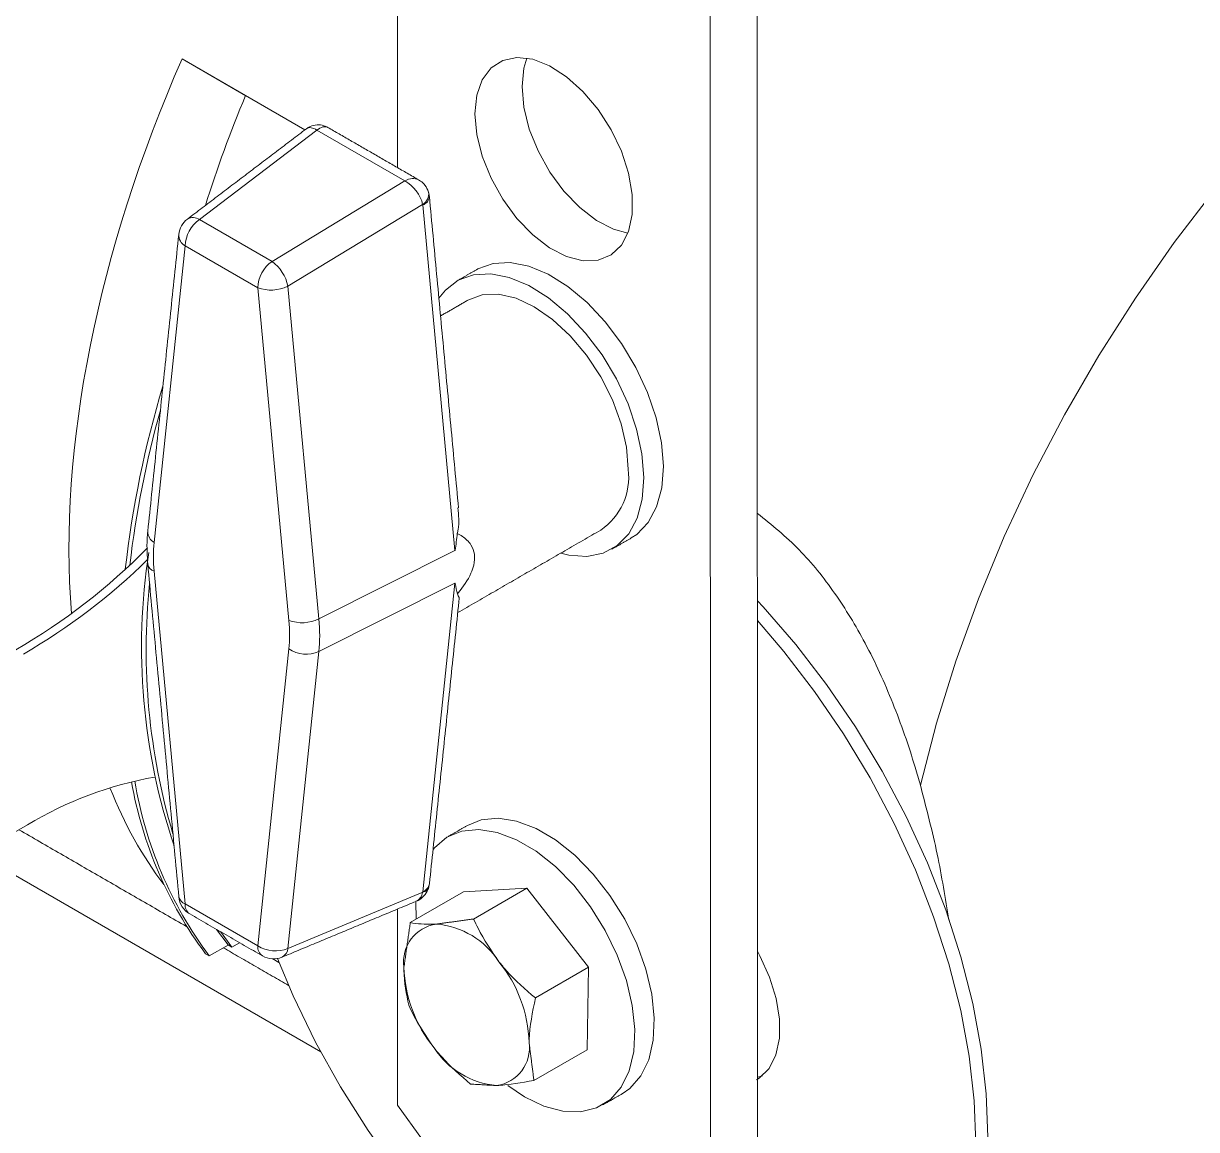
# Model space of a CAD drawing. Extents: x 12.1 to 108.7, y 1 to 80.4.
# Drawn here: x 73.323 to 76.637, y 7.107 to 10.231 of the extents above; entities that cross this region are included whole.
import ezdxf

# ---------------------------------------------------------------- set-up
doc = ezdxf.new("R2010")
doc.units = 0
doc.header["$MEASUREMENT"] = 0
doc.linetypes.add('SLD-Solid', pattern=[0])
doc.layers.get('0').update_dxf_attribs({"linetype": 'CONTINUOUS'})

msp = doc.modelspace()

# ---------------------------------------------------------------- linework, layer by layer
at = {"color": 7, "linetype": 'SLD-Solid', "lineweight": 15}
for p, q in [((74.3794, 9.8243), (74.3788, 13.9973)), ((75.3966, 6.7431), (75.3956, 13.564)), ((75.2637, 6.6664), (75.2627, 13.4872)), ((73.9513, 10.0274), (73.771, 10.1315)), ((73.771, 10.1315), (73.9504, 10.0279)), ((74.1183, 9.9309), (73.9504, 10.0279)), ((74.1183, 9.931), (73.9513, 10.0274)), ((73.9513, 10.0274), (74.1183, 9.9309)), ((74.1521, 9.9297), (73.82, 9.6776)), ((74.4001, 9.7866), (74.1521, 9.9297)), ((74.0252, 9.5591), (74.4001, 9.7866)), ((74.4506, 9.7203), (74.0698, 9.4892)), ((74.5421, 8.7424), (74.4508, 9.719)), ((73.82, 9.6776), (74.0252, 9.5591)), ((73.7796, 9.6034), (73.692, 8.7651)), ((73.9848, 9.485), (73.7796, 9.6034)), ((74.0727, 8.5454), (73.9848, 9.485)), ((74.0698, 9.4892), (74.1576, 8.5496)), ((74.1576, 8.5496), (74.5421, 8.7424)), ((73.6921, 8.6844), (73.7799, 7.7448)), ((74.5421, 8.6502), (74.1576, 8.4574)), ((74.4511, 7.7788), (74.5421, 8.6502)), ((73.9851, 7.6263), (74.0727, 8.4647)), ((74.1576, 8.4574), (74.07, 7.619)), ((73.2604, 7.9253), (73.334, 7.9678)), ((73.231, 7.8644), (74.1631, 7.3263)), ((74.5662, 7.7784), (74.7451, 7.7887)), ((74.7451, 7.7887), (74.5947, 7.7019)), ((74.7451, 7.7887), (74.9197, 7.5658)), ((74.07, 7.619), (74.4509, 7.7775)), ((74.5662, 7.7784), (74.4158, 7.6916)), ((73.7799, 7.7448), (73.9851, 7.6263)), ((74.3798, 7.1765), (74.3797, 7.73)), ((74.4319, 7.7517), (74.4327, 7.7013)), ((73.8687, 7.6724), (73.9009, 7.6285)), ((73.8793, 7.6662), (73.9115, 7.6224)), ((73.9011, 7.6284), (73.8478, 7.5977)), ((73.9009, 7.6285), (73.9115, 7.6224)), ((73.9334, 7.635), (73.9115, 7.6224)), ((73.8372, 7.6038), (73.8478, 7.5977)), ((74.0447, 7.5794), (74.0275, 7.5894)), ((74.9197, 7.5658), (74.7693, 7.479)), ((74.9197, 7.5658), (74.9155, 7.3326)), ((74.9155, 7.3326), (74.7651, 7.2458))]:
    msp.add_line(p, q, dxfattribs=at)
at = {"color": 7, "linetype": 'SLD-Solid', "lineweight": 15, "flags": 128}
for points in [[(75.8569, 8.0798), (75.9023, 8.2546), (75.9571, 8.4306), (76.0211, 8.6067), (76.0939, 8.782), (76.1751, 8.9555), (76.2643, 9.1263), (76.3609, 9.2933), (76.4644, 9.4557), (76.5743, 9.6126), (76.6899, 9.763), (76.8106, 9.9062), (76.9357, 10.0413), (77.0645, 10.1677), (77.1964, 10.2845), (77.3304, 10.3911), (77.466, 10.487), (77.6024, 10.5716)], [(74.5986, 9.9764), (74.6038, 9.9181), (74.6192, 9.8565), (74.644, 9.7945), (74.6771, 9.735), (74.717, 9.6808), (74.7618, 9.6344), (74.8093, 9.5979), (74.8574, 9.5732), (74.9038, 9.5613), (74.9463, 9.5628), (74.983, 9.5776), (75.0122, 9.6051), (75.0324, 9.6439), (75.0427, 9.6922), (75.0427, 9.7479), (75.0324, 9.8082), (75.0121, 9.8703), (74.983, 9.9314), (74.9463, 9.9886), (74.9037, 10.0392), (74.8573, 10.0809), (74.8092, 10.1117), (74.7617, 10.1301), (74.7169, 10.1353), (74.6771, 10.1271), (74.644, 10.1058), (74.6191, 10.0725), (74.6038, 10.0287), (74.5986, 9.9764)], [(74.7315, 10.0531), (74.7367, 10.1054), (74.745, 10.1335)], [(75.0306, 9.6389), (74.9903, 9.6499), (74.9422, 9.6747), (74.8947, 9.7111), (74.8499, 9.7575), (74.8101, 9.8117), (74.7769, 9.8712), (74.7521, 9.9332), (74.7367, 9.9948), (74.7315, 10.0531)], [(75.0401, 8.7781), (75.0556, 8.7883), (75.0879, 8.8217), (75.1117, 8.8659), (75.1261, 8.9194), (75.1308, 8.9805), (75.1255, 9.0473), (75.1104, 9.1176), (75.086, 9.1892), (75.0532, 9.2598), (75.0129, 9.3271), (74.9664, 9.3889), (74.9153, 9.4432), (74.8611, 9.4883), (74.8057, 9.5228), (74.7508, 9.5455), (74.6981, 9.5558), (74.6495, 9.5532), (74.6063, 9.5379), (74.6027, 9.5359)], [(74.8411, 8.7353), (74.8636, 8.7299), (74.9145, 8.726), (74.9606, 8.735), (75.0004, 8.7565), (75.0328, 8.7899), (75.0565, 8.834), (75.071, 8.8875), (75.0756, 8.9487), (75.0703, 9.0155), (75.0552, 9.0858), (75.0309, 9.1574), (74.998, 9.228), (74.9577, 9.2952), (74.9112, 9.357), (74.8601, 9.4113), (74.806, 9.4565), (74.7506, 9.491), (74.6956, 9.5137), (74.643, 9.5239), (74.5943, 9.5214), (74.5512, 9.5061), (74.5149, 9.4785), (74.4966, 9.4558)], [(74.5788, 9.4499), (74.6189, 9.4648), (74.6647, 9.4666), (74.7145, 9.4553), (74.7662, 9.4314), (74.8179, 9.3956), (74.8677, 9.3495), (74.9135, 9.2947), (74.9537, 9.2335), (74.9867, 9.168), (75.0112, 9.1009), (75.0263, 9.0348), (75.0314, 8.9721)], [(75.7367, 6.4086), (75.7387, 6.4097), (75.8076, 6.4581), (75.8688, 6.5182), (75.9217, 6.5895), (75.9658, 6.6714), (76.0008, 6.7629), (76.0261, 6.8634), (76.0417, 6.9718), (76.0474, 7.0871), (76.0431, 7.2083), (76.0289, 7.3341), (76.0049, 7.4635), (75.9712, 7.5951), (75.9284, 7.7278), (75.8767, 7.8603), (75.8166, 7.9914), (75.7487, 8.1199), (75.6737, 8.2444), (75.5921, 8.3639), (75.5049, 8.4772), (75.4129, 8.5833), (75.3963, 8.601)], [(74.0404, 7.5903), (74.085, 7.4847), (74.1482, 7.3545), (74.2189, 7.2275), (74.2965, 7.1047), (74.3803, 6.9875), (74.4695, 6.8768), (74.5632, 6.7738), (74.6606, 6.6793), (74.7607, 6.5944), (74.8627, 6.5197), (74.9655, 6.456), (75.0681, 6.4039), (75.1697, 6.3639), (75.2692, 6.3363), (75.3658, 6.3215), (75.4585, 6.3195), (75.5464, 6.3303), (75.6288, 6.354), (75.7048, 6.3901), (75.7737, 6.4385), (75.8349, 6.4986), (75.8878, 6.57), (75.9319, 6.6518), (75.9668, 6.7434), (75.9922, 6.8438), (76.0078, 6.9522), (76.0135, 7.0675), (76.0092, 7.1887), (75.9949, 7.3145), (75.9709, 7.4439), (75.9373, 7.5755), (75.8944, 7.7082), (75.8427, 7.8408), (75.7826, 7.9718), (75.7148, 8.1003), (75.6397, 8.2248), (75.5582, 8.3443), (75.471, 8.4576), (75.3964, 8.5446)], [(74.981, 7.1917), (75.0119, 7.2269), (75.0342, 7.2728), (75.047, 7.3277), (75.05, 7.3899), (75.043, 7.4575), (75.0264, 7.5282), (75.0005, 7.5997), (74.9663, 7.6699), (74.9249, 7.7364), (74.8775, 7.7971), (74.8258, 7.85), (74.7713, 7.8934), (74.7158, 7.926), (74.6612, 7.9467), (74.6091, 7.9548), (74.5612, 7.9501), (74.5191, 7.9327), (74.4842, 7.9031), (74.48, 7.8982)], [(75.0147, 7.2085), (75.0361, 7.2235), (75.0671, 7.2588), (75.0894, 7.3046), (75.1022, 7.3595), (75.1052, 7.4217), (75.0982, 7.4893), (75.0815, 7.56), (75.0557, 7.6316), (75.0215, 7.7018), (74.98, 7.7682), (74.9327, 7.8289), (74.8809, 7.8818), (74.8265, 7.9253), (74.771, 7.9579), (74.7163, 7.9785), (74.6642, 7.9866), (74.6164, 7.9819), (74.5773, 7.9663)], [(75.3944, 7.2476), (75.4015, 7.2521), (75.4293, 7.2796), (75.4487, 7.3178), (75.4588, 7.3649), (75.4591, 7.419), (75.4496, 7.4775), (75.4308, 7.538), (75.4035, 7.5978), (75.3965, 7.6106)], [(75.3965, 7.2551), (75.4003, 7.2559), (75.4105, 7.259)], [(74.6911, 7.2316), (74.7381, 7.1999), (74.7934, 7.1731), (74.847, 7.1587), (74.8971, 7.157), (74.9423, 7.1681), (74.981, 7.1917)], [(74.3798, 7.1765), (74.4507, 7.0778), (74.5272, 6.9865), (74.6082, 6.9037), (74.6923, 6.8308), (74.7784, 6.7688), (74.8651, 6.7188), (74.9512, 6.6814), (75.0354, 6.6571), (75.1163, 6.6465), (75.1928, 6.6496), (75.2637, 6.6664)]]:
    msp.add_lwpolyline(points, dxfattribs=at)
at = {"color": 7, "linetype": 'SLD-Solid', "lineweight": 15}
for centre, radius, start, end in [((74.4345, 9.7495), 0.0333, 298.8148, 9.8968), ((74.4432, 9.7445), 0.0266, 286.6469, 356.4993), ((73.8238, 9.629), 0.0625, 127.2005, 174.0367), ((73.8766, 9.5987), 0.0971, 125.6911, 177.2088), ((73.8021, 9.6516), 0.0316, 55.5047, 120.5708), ((73.7971, 9.6343), 0.0355, 178.1654, 240.4529), ((74.0818, 9.4803), 0.0971, 125.6911, 177.2088), ((73.9586, 9.4675), 0.1133, 11.0509, 53.9935), ((74.0224, 9.5862), 0.1079, 249.6469, 296.0411), ((76.5263, 8.3609), 2.9341, 163.2355, 173.5586), ((76.5174, 8.3569), 2.9145, 164.4321, 173.2053), ((74.853, 8.9494), 0.1799, 304.0597, 7.2656), ((73.7104, 8.7964), 0.0363, 178.9238, 239.6945), ((72.4093, 10.001), 1.7786, 300.1148, 315.3066), ((72.4381, 9.9776), 1.7651, 300.0847, 314.4754), ((75.4163, 8.47), 1.7598, 171.2729, 198.5911), ((73.6999, 8.7097), 0.0265, 192.2504, 252.7084), ((75.4932, 8.4624), 1.8236, 174.126, 196.5553), ((74.1102, 8.6466), 0.1079, 249.6469, 296.0411), ((74.1218, 8.5387), 0.0888, 236.4064, 293.7546), ((73.8753, 7.0728), 1.0459, 99.9702, 121.1647), ((74.7511, 8.2847), 1.1396, 189.86, 216.6917), ((74.7645, 8.2802), 1.1429, 189.4945, 216.6722), ((74.4473, 7.7994), 0.0221, 279.3354, 339.2681), ((74.4398, 7.8073), 0.0307, 291.6888, 349.9958), ((73.8241, 7.7703), 0.0625, 185.3407, 240.0112), ((73.7878, 7.7701), 0.0265, 192.2504, 252.7084), ((73.8108, 7.7415), 0.0311, 174.0249, 234.6826), ((74.5046, 7.581), 0.1077, 98.0639, 188.0532), ((74.4691, 7.4536), 0.2349, 32.9401, 85.0175), ((74.0161, 7.6231), 0.0311, 174.0249, 234.6826), ((74.0343, 7.7003), 0.0888, 236.4064, 293.7546), ((74.0293, 7.6518), 0.0625, 240.0112, 292.5988), ((74.0402, 7.621), 0.0299, 296.1013, 356.1446), ((74.7772, 7.5776), 0.3795, 181.7722, 219.1901), ((74.3721, 7.3416), 0.3795, 1.7722, 39.1901), ((74.6802, 7.4656), 0.2349, 212.9401, 265.0175), ((74.6447, 7.3382), 0.1077, 278.0639, 8.0532)]:
    msp.add_arc(centre, radius, start, end, dxfattribs=at)
for centre, major_axis, ratio, start_param, end_param in [((75.2634, 9.8111), (1.2756, 2.2484), 0.572321, 1.748845, 2.440213), ((75.2634, 9.8111), (1.1004, 1.9396), 0.572321, 1.778295, 1.930806), ((74.156, 9.8811), (-0.0325, 0.0537), 0.48514, 5.47983, 6.333832), ((74.156, 9.8811), (0.0254, 0.0574), 0.506255, 6.228832, 7.10133), ((74.4039, 9.738), (0.0384, 0.0497), 0.6375, 0.087599, 0.958505), ((74.4039, 9.738), (-0.0386, 0.0495), 0.561489, 3.96625, 5.418189), ((74.4451, 9.7162), (0.00344, 0.00667), 0.683067, 5.465377, 5.6715), ((74.0002, 8.5469), (-0.2198, 0.3789), 0.577379, 0.670011, 0.896349), ((73.7645, 8.6829), (-0.2198, 0.3789), 0.577379, 3.811604, 4.037941), ((73.8087, 8.7084), (-0.2476, 0.4349), 0.572309, 3.816547, 4.042885), ((75.2634, 9.8111), (1.2756, 2.2484), 0.572321, 2.711178, 2.902419), ((74.4042, 7.8079), (-0.0308, 0.0546), 0.662604, 3.062281, 3.807122), ((74.4454, 7.7759), (0.00472, 0.00591), 0.543559, 5.373963, 5.580087)]:
    msp.add_ellipse(centre, major_axis=major_axis, ratio=ratio, start_param=start_param, end_param=end_param, dxfattribs=at)
for points, knots in [([(74.1828, 9.9374), (74.1777, 9.94), (74.1666, 9.9454), (74.1473, 9.9454), (74.1316, 9.9409), (74.1244, 9.935), (74.1223, 9.9333)], [0, 0, 0, 0, 0.2632541, 0.5713872, 0.8727128, 1, 1, 1, 1]), ([(74.4673, 9.7551), (74.4644, 9.7617), (74.4592, 9.7737), (74.4482, 9.7848), (74.441, 9.7883), (74.4391, 9.7893)], [0, 0, 0, 0, 0.476284, 0.856182, 1, 1, 1, 1]), ([(74.4697, 9.7429), (74.4696, 9.7439), (74.4692, 9.748), (74.4681, 9.752), (74.4673, 9.7551)], [0, 0, 0, 0, 0.238074, 1, 1, 1, 1]), ([(74.5505, 8.863), (74.5525, 8.8426), (74.5547, 8.8184), (74.5496, 8.7949), (74.5487, 8.7912)], [0, 0, 0, 0, 0.843852, 1, 1, 1, 1]), ([(75.3963, 8.8475), (75.4369, 8.815), (75.5164, 8.7511), (75.6169, 8.6245), (75.7057, 8.4793), (75.7813, 8.3134), (75.8294, 8.1757), (75.8521, 8.0967), (75.8569, 8.0798)], [0, 0, 0, 0, 0.188106, 0.369289, 0.550555, 0.748353, 0.946183, 1, 1, 1, 1]), ([(73.6741, 8.7971), (73.6734, 8.7896), (73.6707, 8.7597), (73.6726, 8.7279), (73.674, 8.7041)], [0, 0, 0, 0, 0.251372, 1, 1, 1, 1]), ([(74.5487, 8.7912), (74.5469, 8.7751), (74.5449, 8.7587), (74.5422, 8.7427), (74.5421, 8.7424)], [0, 0, 0, 0, 0.982724, 1, 1, 1, 1]), ([(74.5487, 8.7912), (74.5584, 8.7855), (74.5732, 8.7767), (74.5897, 8.7565), (74.5988, 8.733), (74.5971, 8.7043), (74.5836, 8.6662), (74.5648, 8.6391), (74.5495, 8.621), (74.5488, 8.6201)], [0, 0, 0, 0, 0.190457, 0.293194, 0.446601, 0.600717, 0.707922, 0.98553, 1, 1, 1, 1]), ([(74.5421, 8.6502), (74.5422, 8.65), (74.5449, 8.6396), (74.5469, 8.6298), (74.5488, 8.6201)], [0, 0, 0, 0, 0.017276, 1, 1, 1, 1]), ([(74.5488, 8.6201), (74.5524, 8.6135), (74.5565, 8.6061), (74.5525, 8.5985), (74.5521, 8.5977)], [0, 0, 0, 0, 0.895719, 1, 1, 1, 1]), ([(75.8569, 8.0798), (75.8739, 8.0148), (75.9071, 7.8876), (75.9274, 7.7606), (75.9374, 7.6985)], [0, 0, 0, 0, 0.511628, 1, 1, 1, 1]), ([(74.4314, 7.7524), (74.4335, 7.753), (74.4424, 7.7555), (74.4551, 7.7667), (74.4644, 7.7804), (74.4673, 7.7893), (74.468, 7.7915)], [0, 0, 0, 0, 0.119286, 0.498358, 0.876203, 1, 1, 1, 1]), ([(74.468, 7.7915), (74.4682, 7.7923), (74.4691, 7.7957), (74.4696, 7.7992), (74.47, 7.8019)], [0, 0, 0, 0, 0.233906, 1, 1, 1, 1]), ([(74.4895, 7.6876), (74.4874, 7.6875), (74.4574, 7.6859), (74.4359, 7.6889), (74.4158, 7.6916)], [0, 0, 0, 0, 0.070214, 1, 1, 1, 1]), ([(74.6662, 7.5814), (74.6449, 7.6123), (74.6179, 7.6515), (74.5987, 7.6931), (74.5947, 7.7019)], [0, 0, 0, 0, 0.788999, 1, 1, 1, 1]), ([(74.3979, 7.5659), (74.3979, 7.5631), (74.3974, 7.5239), (74.4048, 7.4899), (74.4116, 7.4584)], [0, 0, 0, 0, 0.070214, 1, 1, 1, 1]), ([(74.7693, 7.479), (74.7407, 7.5035), (74.7035, 7.5354), (74.6733, 7.5727), (74.6662, 7.5814)], [0, 0, 0, 0, 0.768151, 1, 1, 1, 1]), ([(74.4116, 7.4584), (74.4156, 7.4496), (74.4347, 7.4079), (74.4618, 7.3687), (74.4831, 7.3378)], [0, 0, 0, 0, 0.211001, 1, 1, 1, 1]), ([(74.7514, 7.3533), (74.7515, 7.3561), (74.7524, 7.3956), (74.7612, 7.4388), (74.7693, 7.479)], [0, 0, 0, 0, 0.0702136, 1, 1, 1, 1]), ([(74.4831, 7.3378), (74.4901, 7.3292), (74.5204, 7.2919), (74.5576, 7.26), (74.5862, 7.2355)], [0, 0, 0, 0, 0.231849, 1, 1, 1, 1]), ([(74.6598, 7.2315), (74.662, 7.2317), (74.6924, 7.2335), (74.7301, 7.2399), (74.7651, 7.2458)], [0, 0, 0, 0, 0.070214, 1, 1, 1, 1])]:
    msp.add_open_spline(points, degree=3, knots=knots, dxfattribs=at)
for points in [[(74.1222, 9.9339), (73.786, 9.6787)], [(74.4395, 9.7897), (74.1829, 9.9377)], [(74.552, 8.863), (74.4697, 9.7429)], [(73.7617, 9.6354), (73.6741, 8.7971)], [(74.6027, 9.5359), (74.5475, 9.504)], [(74.5788, 9.4499), (74.5013, 9.4052)], [(74.5499, 8.5672), (74.9537, 8.8004)], [(74.985, 8.7462), (75.0401, 8.7781)], [(73.674, 8.7041), (73.7619, 7.7644)], [(74.47, 7.8019), (74.5531, 8.5979)], [(74.5773, 7.9663), (74.5221, 7.9344)], [(73.3101, 7.954), (73.7831, 7.6809)], [(74.0533, 7.5941), (74.4321, 7.7518)], [(73.7929, 7.7161), (73.9981, 7.5977)], [(74.4158, 7.6916), (74.3979, 7.5659)], [(74.5947, 7.7019), (74.4895, 7.6876)], [(73.8875, 7.6206), (74.0721, 7.5141)], [(74.7651, 7.2458), (74.7514, 7.3533)], [(74.5862, 7.2355), (74.6598, 7.2315)], [(74.9596, 7.1766), (75.0147, 7.2085)]]:
    msp.add_open_spline(points, degree=1, dxfattribs=at)

doc.saveas('drawing.dxf')
